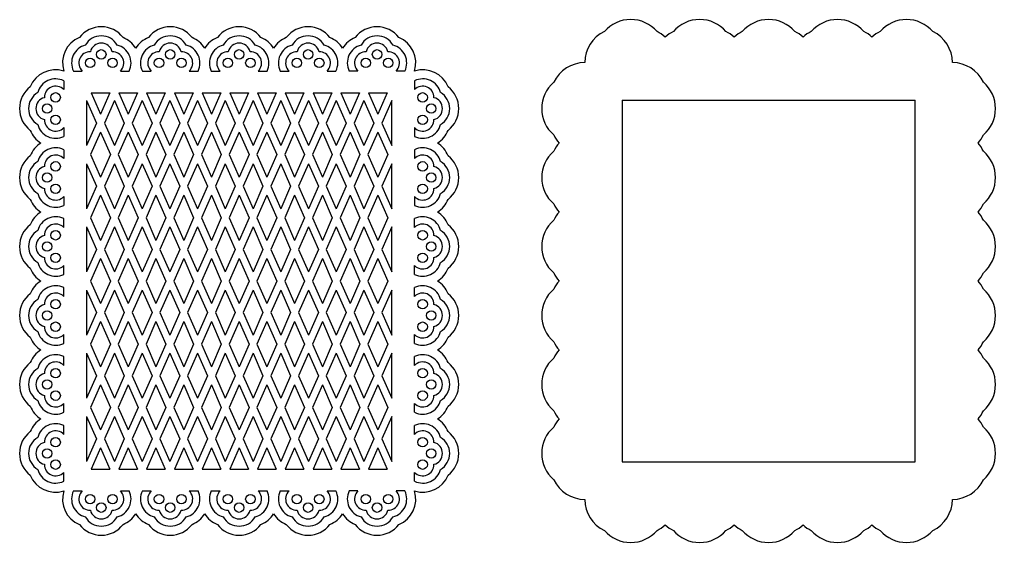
# Model space of a CAD drawing. Extents: x -1095 to -519, y -80 to 229.
# Drawn here: x -788.2 to -519.2, y 85.1 to 229.2 of the extents above; entities that cross this region are included whole.
import ezdxf

# ---------------------------------------------------------------- set-up
doc = ezdxf.new("R2010")
doc.units = 0
doc.layers.get('0').update_dxf_attribs({"linetype": 'CONTINUOUS'})

msp = doc.modelspace()

# ---------------------------------------------------------------- linework, layer by layer
for p, q in [((-773.365159, 215.026024), (-770.935493, 215.026024)), ((-760.431777, 215.026024), (-758.002111, 215.026024)), ((-754.360675, 215.026024), (-751.931009, 215.026024)), ((-741.427293, 215.026024), (-738.997627, 215.026024)), ((-735.356191, 215.026024), (-732.926525, 215.026024)), ((-722.422809, 215.026024), (-719.993143, 215.026024)), ((-716.351707, 215.026024), (-713.922041, 215.026024)), ((-703.418325, 215.026024), (-700.988659, 215.026024)), ((-694.917557, 215.026024), (-697.347223, 215.026024)), ((-681.984174, 215.026024), (-684.413841, 215.026024)), ((-776.042846, 212.348338), (-776.042846, 209.918671)), ((-679.306488, 212.348338), (-679.306488, 209.918671)), ((-768.475756, 209.026024), (-765.901198, 203.163719)), ((-768.475756, 209.026024), (-763.326641, 209.026024)), ((-763.326641, 209.026024), (-765.901198, 203.163719)), ((-760.830449, 209.026024), (-758.255892, 203.163719)), ((-760.830449, 209.026024), (-755.681335, 209.026024)), ((-755.681335, 209.026024), (-758.255892, 203.163719)), ((-753.185143, 209.026024), (-750.610586, 203.163719)), ((-753.185143, 209.026024), (-748.036028, 209.026024)), ((-748.036028, 209.026024), (-750.610586, 203.163719)), ((-745.539837, 209.026024), (-742.965279, 203.163719)), ((-745.539837, 209.026024), (-740.390722, 209.026024)), ((-740.390722, 209.026024), (-742.965279, 203.163719)), ((-737.894531, 209.026024), (-735.319973, 203.163719)), ((-737.894531, 209.026024), (-732.745416, 209.026024)), ((-732.745416, 209.026024), (-735.319973, 203.163719)), ((-730.249224, 209.026024), (-727.674667, 203.163719)), ((-730.249224, 209.026024), (-725.10011, 209.026024)), ((-725.10011, 209.026024), (-727.674667, 203.163719)), ((-722.603918, 209.026024), (-720.029361, 203.163719)), ((-722.603918, 209.026024), (-717.454803, 209.026024)), ((-717.454803, 209.026024), (-720.029361, 203.163719)), ((-714.958612, 209.026024), (-712.384054, 203.163719)), ((-714.958612, 209.026024), (-709.809497, 209.026024)), ((-709.809497, 209.026024), (-712.384054, 203.163719)), ((-707.313305, 209.026024), (-704.738748, 203.163719)), ((-707.313305, 209.026024), (-702.164191, 209.026024)), ((-702.164191, 209.026024), (-704.738748, 203.163719)), ((-699.667999, 209.026024), (-697.093442, 203.163719)), ((-699.667999, 209.026024), (-694.518884, 209.026024)), ((-694.518884, 209.026024), (-697.093442, 203.163719)), ((-692.022693, 209.026024), (-689.448136, 203.163719)), ((-692.022693, 209.026024), (-686.873578, 209.026024)), ((-686.873578, 209.026024), (-689.448136, 203.163719)), ((-769.723851, 206.894106), (-766.993385, 200.676793)), ((-769.723851, 206.894106), (-769.723851, 194.459481)), ((-762.078545, 206.894106), (-764.809012, 200.676793)), ((-762.078545, 206.894106), (-759.348079, 200.676793)), ((-754.433239, 206.894106), (-757.163705, 200.676793)), ((-754.433239, 206.894106), (-751.702772, 200.676793)), ((-746.787933, 206.894106), (-749.518399, 200.676793)), ((-746.787933, 206.894106), (-744.057466, 200.676793)), ((-739.142626, 206.894106), (-741.873093, 200.676793)), ((-739.142626, 206.894106), (-736.41216, 200.676793)), ((-731.49732, 206.894106), (-734.227787, 200.676793)), ((-731.49732, 206.894106), (-728.766853, 200.676793)), ((-723.852014, 206.894106), (-726.58248, 200.676793)), ((-723.852014, 206.894106), (-721.121547, 200.676793)), ((-716.206707, 206.894106), (-718.937174, 200.676793)), ((-716.206707, 206.894106), (-713.476241, 200.676793)), ((-708.561401, 206.894106), (-711.291868, 200.676793)), ((-708.561401, 206.894106), (-705.830935, 200.676793)), ((-700.916095, 206.894106), (-703.646561, 200.676793)), ((-700.916095, 206.894106), (-698.185628, 200.676793)), ((-693.270789, 206.894106), (-696.001255, 200.676793)), ((-693.270789, 206.894106), (-690.540322, 200.676793)), ((-685.625482, 206.894106), (-688.355949, 200.676793)), ((-685.625482, 194.459481), (-685.625482, 206.894106)), ((-622.077804, 207.026024), (-622.077804, 107.285182)), ((-622.077804, 207.026024), (-541.341447, 207.026024)), ((-541.341447, 107.285182), (-541.341447, 207.026024)), ((-776.042846, 199.414956), (-776.042846, 196.985289)), ((-766.993385, 200.676793), (-769.723851, 194.459481)), ((-764.809012, 200.676793), (-762.078545, 194.459481)), ((-759.348079, 200.676793), (-762.078545, 194.459481)), ((-757.163705, 200.676793), (-754.433239, 194.459481)), ((-751.702772, 200.676793), (-754.433239, 194.459481)), ((-749.518399, 200.676793), (-746.787933, 194.459481)), ((-744.057466, 200.676793), (-746.787933, 194.459481)), ((-741.873093, 200.676793), (-739.142626, 194.459481)), ((-736.41216, 200.676793), (-739.142626, 194.459481)), ((-734.227787, 200.676793), (-731.49732, 194.459481)), ((-728.766853, 200.676793), (-731.49732, 194.459481)), ((-726.58248, 200.676793), (-723.852014, 194.459481)), ((-721.121547, 200.676793), (-723.852014, 194.459481)), ((-718.937174, 200.676793), (-716.206707, 194.459481)), ((-713.476241, 200.676793), (-716.206707, 194.459481)), ((-711.291868, 200.676793), (-708.561401, 194.459481)), ((-705.830935, 200.676793), (-708.561401, 194.459481)), ((-703.646561, 200.676793), (-700.916095, 194.459481)), ((-698.185628, 200.676793), (-700.916095, 194.459481)), ((-696.001255, 200.676793), (-693.270789, 194.459481)), ((-690.540322, 200.676793), (-693.270789, 194.459481)), ((-688.355949, 200.676793), (-685.625482, 194.459481)), ((-679.306488, 199.414956), (-679.306488, 196.985289)), ((-765.901198, 198.189868), (-768.631665, 191.972555)), ((-765.901198, 198.189868), (-763.170732, 191.972555)), ((-758.255892, 198.189868), (-760.986358, 191.972555)), ((-758.255892, 198.189868), (-755.525425, 191.972555)), ((-750.610586, 198.189868), (-753.341052, 191.972555)), ((-750.610586, 198.189868), (-747.880119, 191.972555)), ((-742.965279, 198.189868), (-745.695746, 191.972555)), ((-742.965279, 198.189868), (-740.234813, 191.972555)), ((-735.319973, 198.189868), (-738.05044, 191.972555)), ((-735.319973, 198.189868), (-732.589507, 191.972555)), ((-727.674667, 198.189868), (-730.405133, 191.972555)), ((-727.674667, 198.189868), (-724.9442, 191.972555)), ((-720.029361, 198.189868), (-722.759827, 191.972555)), ((-720.029361, 198.189868), (-717.298894, 191.972555)), ((-712.384054, 198.189868), (-715.114521, 191.972555)), ((-712.384054, 198.189868), (-709.653588, 191.972555)), ((-704.738748, 198.189868), (-707.469215, 191.972555)), ((-704.738748, 198.189868), (-702.008282, 191.972555)), ((-697.093442, 198.189868), (-699.823908, 191.972555)), ((-697.093442, 198.189868), (-694.362975, 191.972555)), ((-689.448136, 198.189868), (-692.178602, 191.972555)), ((-689.448136, 198.189868), (-686.717669, 191.972555)), ((-776.042846, 193.343854), (-776.042846, 190.914187)), ((-768.631665, 191.972555), (-765.901198, 185.755243)), ((-763.170732, 191.972555), (-765.901198, 185.755243)), ((-760.986358, 191.972555), (-758.255892, 185.755243)), ((-755.525425, 191.972555), (-758.255892, 185.755243)), ((-753.341052, 191.972555), (-750.610586, 185.755243)), ((-747.880119, 191.972555), (-750.610586, 185.755243)), ((-745.695746, 191.972555), (-742.965279, 185.755243)), ((-740.234813, 191.972555), (-742.965279, 185.755243)), ((-738.05044, 191.972555), (-735.319973, 185.755243)), ((-732.589507, 191.972555), (-735.319973, 185.755243)), ((-730.405133, 191.972555), (-727.674667, 185.755243)), ((-724.9442, 191.972555), (-727.674667, 185.755243)), ((-722.759827, 191.972555), (-720.029361, 185.755243)), ((-717.298894, 191.972555), (-720.029361, 185.755243)), ((-715.114521, 191.972555), (-712.384054, 185.755243)), ((-709.653588, 191.972555), (-712.384054, 185.755243)), ((-707.469215, 191.972555), (-704.738748, 185.755243)), ((-702.008282, 191.972555), (-704.738748, 185.755243)), ((-699.823908, 191.972555), (-697.093442, 185.755243)), ((-694.362975, 191.972555), (-697.093442, 185.755243)), ((-692.178602, 191.972555), (-689.448136, 185.755243)), ((-686.717669, 191.972555), (-689.448136, 185.755243)), ((-679.306488, 193.343854), (-679.306488, 190.914187)), ((-769.723851, 189.48563), (-766.993385, 183.268317)), ((-769.723851, 189.48563), (-769.723851, 177.051004)), ((-762.078545, 189.48563), (-764.809012, 183.268317)), ((-762.078545, 189.48563), (-759.348079, 183.268317)), ((-754.433239, 189.48563), (-757.163705, 183.268317)), ((-754.433239, 189.48563), (-751.702772, 183.268317)), ((-746.787933, 189.48563), (-749.518399, 183.268317)), ((-746.787933, 189.48563), (-744.057466, 183.268317)), ((-739.142626, 189.48563), (-741.873093, 183.268317)), ((-739.142626, 189.48563), (-736.41216, 183.268317)), ((-731.49732, 189.48563), (-734.227787, 183.268317)), ((-731.49732, 189.48563), (-728.766853, 183.268317)), ((-723.852014, 189.48563), (-726.58248, 183.268317)), ((-723.852014, 189.48563), (-721.121547, 183.268317)), ((-716.206707, 189.48563), (-718.937174, 183.268317)), ((-716.206707, 189.48563), (-713.476241, 183.268317)), ((-708.561401, 189.48563), (-711.291868, 183.268317)), ((-708.561401, 189.48563), (-705.830935, 183.268317)), ((-700.916095, 189.48563), (-703.646561, 183.268317)), ((-700.916095, 189.48563), (-698.185628, 183.268317)), ((-693.270789, 189.48563), (-696.001255, 183.268317)), ((-693.270789, 189.48563), (-690.540322, 183.268317)), ((-685.625482, 189.48563), (-688.355949, 183.268317)), ((-685.625482, 177.051004), (-685.625482, 189.48563)), ((-766.993385, 183.268317), (-769.723851, 177.051004)), ((-764.809012, 183.268317), (-762.078545, 177.051004)), ((-759.348079, 183.268317), (-762.078545, 177.051004)), ((-757.163705, 183.268317), (-754.433239, 177.051004)), ((-751.702772, 183.268317), (-754.433239, 177.051004)), ((-749.518399, 183.268317), (-746.787933, 177.051004)), ((-744.057466, 183.268317), (-746.787933, 177.051004)), ((-741.873093, 183.268317), (-739.142626, 177.051004)), ((-736.41216, 183.268317), (-739.142626, 177.051004)), ((-734.227787, 183.268317), (-731.49732, 177.051004)), ((-728.766853, 183.268317), (-731.49732, 177.051004)), ((-726.58248, 183.268317), (-723.852014, 177.051004)), ((-721.121547, 183.268317), (-723.852014, 177.051004)), ((-718.937174, 183.268317), (-716.206707, 177.051004)), ((-713.476241, 183.268317), (-716.206707, 177.051004)), ((-711.291868, 183.268317), (-708.561401, 177.051004)), ((-705.830935, 183.268317), (-708.561401, 177.051004)), ((-703.646561, 183.268317), (-700.916095, 177.051004)), ((-698.185628, 183.268317), (-700.916095, 177.051004)), ((-696.001255, 183.268317), (-693.270789, 177.051004)), ((-690.540322, 183.268317), (-693.270789, 177.051004)), ((-688.355949, 183.268317), (-685.625482, 177.051004)), ((-776.042846, 180.410471), (-776.042846, 177.980805)), ((-765.901198, 180.781392), (-768.631665, 174.564079)), ((-765.901198, 180.781392), (-763.170732, 174.564079)), ((-758.255892, 180.781392), (-760.986358, 174.564079)), ((-758.255892, 180.781392), (-755.525425, 174.564079)), ((-750.610586, 180.781392), (-753.341052, 174.564079)), ((-750.610586, 180.781392), (-747.880119, 174.564079)), ((-742.965279, 180.781392), (-745.695746, 174.564079)), ((-742.965279, 180.781392), (-740.234813, 174.564079)), ((-735.319973, 180.781392), (-738.05044, 174.564079)), ((-735.319973, 180.781392), (-732.589507, 174.564079)), ((-727.674667, 180.781392), (-730.405133, 174.564079)), ((-727.674667, 180.781392), (-724.9442, 174.564079)), ((-720.029361, 180.781392), (-722.759827, 174.564079)), ((-720.029361, 180.781392), (-717.298894, 174.564079)), ((-712.384054, 180.781392), (-715.114521, 174.564079)), ((-712.384054, 180.781392), (-709.653588, 174.564079)), ((-704.738748, 180.781392), (-707.469215, 174.564079)), ((-704.738748, 180.781392), (-702.008282, 174.564079)), ((-697.093442, 180.781392), (-699.823908, 174.564079)), ((-697.093442, 180.781392), (-694.362975, 174.564079)), ((-689.448136, 180.781392), (-692.178602, 174.564079)), ((-689.448136, 180.781392), (-686.717669, 174.564079)), ((-679.306488, 180.410471), (-679.306488, 177.980805)), ((-776.042846, 171.909703), (-776.042846, 174.339369)), ((-768.631665, 174.564079), (-765.901198, 168.346766)), ((-763.170732, 174.564079), (-765.901198, 168.346766)), ((-760.986358, 174.564079), (-758.255892, 168.346766)), ((-755.525425, 174.564079), (-758.255892, 168.346766)), ((-753.341052, 174.564079), (-750.610586, 168.346766)), ((-747.880119, 174.564079), (-750.610586, 168.346766)), ((-745.695746, 174.564079), (-742.965279, 168.346766)), ((-740.234813, 174.564079), (-742.965279, 168.346766)), ((-738.05044, 174.564079), (-735.319973, 168.346766)), ((-732.589507, 174.564079), (-735.319973, 168.346766)), ((-730.405133, 174.564079), (-727.674667, 168.346766)), ((-724.9442, 174.564079), (-727.674667, 168.346766)), ((-722.759827, 174.564079), (-720.029361, 168.346766)), ((-717.298894, 174.564079), (-720.029361, 168.346766)), ((-715.114521, 174.564079), (-712.384054, 168.346766)), ((-709.653588, 174.564079), (-712.384054, 168.346766)), ((-707.469215, 174.564079), (-704.738748, 168.346766)), ((-702.008282, 174.564079), (-704.738748, 168.346766)), ((-699.823908, 174.564079), (-697.093442, 168.346766)), ((-694.362975, 174.564079), (-697.093442, 168.346766)), ((-692.178602, 174.564079), (-689.448136, 168.346766)), ((-686.717669, 174.564079), (-689.448136, 168.346766)), ((-679.306488, 171.909703), (-679.306488, 174.339369)), ((-769.723851, 172.077154), (-766.993385, 165.859841)), ((-769.723851, 172.077154), (-769.723851, 159.642528)), ((-762.078545, 172.077154), (-764.809012, 165.859841)), ((-762.078545, 172.077154), (-759.348079, 165.859841)), ((-754.433239, 172.077154), (-757.163705, 165.859841)), ((-754.433239, 172.077154), (-751.702772, 165.859841)), ((-746.787933, 172.077154), (-749.518399, 165.859841)), ((-746.787933, 172.077154), (-744.057466, 165.859841)), ((-739.142626, 172.077154), (-741.873093, 165.859841)), ((-739.142626, 172.077154), (-736.41216, 165.859841)), ((-731.49732, 172.077154), (-734.227787, 165.859841)), ((-731.49732, 172.077154), (-728.766853, 165.859841)), ((-723.852014, 172.077154), (-726.58248, 165.859841)), ((-723.852014, 172.077154), (-721.121547, 165.859841)), ((-716.206707, 172.077154), (-718.937174, 165.859841)), ((-716.206707, 172.077154), (-713.476241, 165.859841)), ((-708.561401, 172.077154), (-711.291868, 165.859841)), ((-708.561401, 172.077154), (-705.830935, 165.859841)), ((-700.916095, 172.077154), (-703.646561, 165.859841)), ((-700.916095, 172.077154), (-698.185628, 165.859841)), ((-693.270789, 172.077154), (-696.001255, 165.859841)), ((-693.270789, 172.077154), (-690.540322, 165.859841)), ((-685.625482, 172.077154), (-688.355949, 165.859841)), ((-685.625482, 159.642528), (-685.625482, 172.077154)), ((-766.993385, 165.859841), (-769.723851, 159.642528)), ((-764.809012, 165.859841), (-762.078545, 159.642528)), ((-759.348079, 165.859841), (-762.078545, 159.642528)), ((-757.163705, 165.859841), (-754.433239, 159.642528)), ((-751.702772, 165.859841), (-754.433239, 159.642528)), ((-749.518399, 165.859841), (-746.787933, 159.642528)), ((-744.057466, 165.859841), (-746.787933, 159.642528)), ((-741.873093, 165.859841), (-739.142626, 159.642528)), ((-736.41216, 165.859841), (-739.142626, 159.642528)), ((-734.227787, 165.859841), (-731.49732, 159.642528)), ((-728.766853, 165.859841), (-731.49732, 159.642528)), ((-726.58248, 165.859841), (-723.852014, 159.642528)), ((-721.121547, 165.859841), (-723.852014, 159.642528)), ((-718.937174, 165.859841), (-716.206707, 159.642528)), ((-713.476241, 165.859841), (-716.206707, 159.642528)), ((-711.291868, 165.859841), (-708.561401, 159.642528)), ((-705.830935, 165.859841), (-708.561401, 159.642528)), ((-703.646561, 165.859841), (-700.916095, 159.642528)), ((-698.185628, 165.859841), (-700.916095, 159.642528)), ((-696.001255, 165.859841), (-693.270789, 159.642528)), ((-690.540322, 165.859841), (-693.270789, 159.642528)), ((-688.355949, 165.859841), (-685.625482, 159.642528)), ((-765.901198, 163.372916), (-768.631665, 157.155603)), ((-765.901198, 163.372916), (-763.170732, 157.155603)), ((-758.255892, 163.372916), (-760.986358, 157.155603)), ((-758.255892, 163.372916), (-755.525425, 157.155603)), ((-750.610586, 163.372916), (-753.341052, 157.155603)), ((-750.610586, 163.372916), (-747.880119, 157.155603)), ((-742.965279, 163.372916), (-745.695746, 157.155603)), ((-742.965279, 163.372916), (-740.234813, 157.155603)), ((-735.319973, 163.372916), (-738.05044, 157.155603)), ((-735.319973, 163.372916), (-732.589507, 157.155603)), ((-727.674667, 163.372916), (-730.405133, 157.155603)), ((-727.674667, 163.372916), (-724.9442, 157.155603)), ((-720.029361, 163.372916), (-722.759827, 157.155603)), ((-720.029361, 163.372916), (-717.298894, 157.155603)), ((-712.384054, 163.372916), (-715.114521, 157.155603)), ((-712.384054, 163.372916), (-709.653588, 157.155603)), ((-704.738748, 163.372916), (-707.469215, 157.155603)), ((-704.738748, 163.372916), (-702.008282, 157.155603)), ((-697.093442, 163.372916), (-699.823908, 157.155603)), ((-697.093442, 163.372916), (-694.362975, 157.155603)), ((-689.448136, 163.372916), (-692.178602, 157.155603)), ((-689.448136, 163.372916), (-686.717669, 157.155603)), ((-776.042846, 158.976321), (-776.042846, 161.405987)), ((-679.306488, 158.976321), (-679.306488, 161.405987)), ((-768.631665, 157.155603), (-765.901198, 150.93829)), ((-763.170732, 157.155603), (-765.901198, 150.93829)), ((-760.986358, 157.155603), (-758.255892, 150.93829)), ((-755.525425, 157.155603), (-758.255892, 150.93829)), ((-753.341052, 157.155603), (-750.610586, 150.93829)), ((-747.880119, 157.155603), (-750.610586, 150.93829)), ((-745.695746, 157.155603), (-742.965279, 150.93829)), ((-740.234813, 157.155603), (-742.965279, 150.93829)), ((-738.05044, 157.155603), (-735.319973, 150.93829)), ((-732.589507, 157.155603), (-735.319973, 150.93829)), ((-730.405133, 157.155603), (-727.674667, 150.93829)), ((-724.9442, 157.155603), (-727.674667, 150.93829)), ((-722.759827, 157.155603), (-720.029361, 150.93829)), ((-717.298894, 157.155603), (-720.029361, 150.93829)), ((-715.114521, 157.155603), (-712.384054, 150.93829)), ((-709.653588, 157.155603), (-712.384054, 150.93829)), ((-707.469215, 157.155603), (-704.738748, 150.93829)), ((-702.008282, 157.155603), (-704.738748, 150.93829)), ((-699.823908, 157.155603), (-697.093442, 150.93829)), ((-694.362975, 157.155603), (-697.093442, 150.93829)), ((-692.178602, 157.155603), (-689.448136, 150.93829)), ((-686.717669, 157.155603), (-689.448136, 150.93829)), ((-776.042846, 152.905219), (-776.042846, 155.334885)), ((-769.723851, 154.668678), (-766.993385, 148.451365)), ((-769.723851, 154.668678), (-769.723851, 142.234052)), ((-762.078545, 154.668678), (-764.809012, 148.451365)), ((-762.078545, 154.668678), (-759.348079, 148.451365)), ((-754.433239, 154.668678), (-757.163705, 148.451365)), ((-754.433239, 154.668678), (-751.702772, 148.451365)), ((-746.787933, 154.668678), (-749.518399, 148.451365)), ((-746.787933, 154.668678), (-744.057466, 148.451365)), ((-739.142626, 154.668678), (-741.873093, 148.451365)), ((-739.142626, 154.668678), (-736.41216, 148.451365)), ((-731.49732, 154.668678), (-734.227787, 148.451365)), ((-731.49732, 154.668678), (-728.766853, 148.451365)), ((-723.852014, 154.668678), (-726.58248, 148.451365)), ((-723.852014, 154.668678), (-721.121547, 148.451365)), ((-716.206707, 154.668678), (-718.937174, 148.451365)), ((-716.206707, 154.668678), (-713.476241, 148.451365)), ((-708.561401, 154.668678), (-711.291868, 148.451365)), ((-708.561401, 154.668678), (-705.830935, 148.451365)), ((-700.916095, 154.668678), (-703.646561, 148.451365)), ((-700.916095, 154.668678), (-698.185628, 148.451365)), ((-693.270789, 154.668678), (-696.001255, 148.451365)), ((-693.270789, 154.668678), (-690.540322, 148.451365)), ((-685.625482, 154.668678), (-688.355949, 148.451365)), ((-685.625482, 142.234052), (-685.625482, 154.668678)), ((-679.306488, 152.905219), (-679.306488, 155.334885)), ((-766.993385, 148.451365), (-769.723851, 142.234052)), ((-764.809012, 148.451365), (-762.078545, 142.234052)), ((-759.348079, 148.451365), (-762.078545, 142.234052)), ((-757.163705, 148.451365), (-754.433239, 142.234052)), ((-751.702772, 148.451365), (-754.433239, 142.234052)), ((-749.518399, 148.451365), (-746.787933, 142.234052)), ((-744.057466, 148.451365), (-746.787933, 142.234052)), ((-741.873093, 148.451365), (-739.142626, 142.234052)), ((-736.41216, 148.451365), (-739.142626, 142.234052)), ((-734.227787, 148.451365), (-731.49732, 142.234052)), ((-728.766853, 148.451365), (-731.49732, 142.234052)), ((-726.58248, 148.451365), (-723.852014, 142.234052)), ((-721.121547, 148.451365), (-723.852014, 142.234052)), ((-718.937174, 148.451365), (-716.206707, 142.234052)), ((-713.476241, 148.451365), (-716.206707, 142.234052)), ((-711.291868, 148.451365), (-708.561401, 142.234052)), ((-705.830935, 148.451365), (-708.561401, 142.234052)), ((-703.646561, 148.451365), (-700.916095, 142.234052)), ((-698.185628, 148.451365), (-700.916095, 142.234052)), ((-696.001255, 148.451365), (-693.270789, 142.234052)), ((-690.540322, 148.451365), (-693.270789, 142.234052)), ((-688.355949, 148.451365), (-685.625482, 142.234052)), ((-765.901198, 145.96444), (-768.631665, 139.747127)), ((-765.901198, 145.96444), (-763.170732, 139.747127)), ((-758.255892, 145.96444), (-760.986358, 139.747127)), ((-758.255892, 145.96444), (-755.525425, 139.747127)), ((-750.610586, 145.96444), (-753.341052, 139.747127)), ((-750.610586, 145.96444), (-747.880119, 139.747127)), ((-742.965279, 145.96444), (-745.695746, 139.747127)), ((-742.965279, 145.96444), (-740.234813, 139.747127)), ((-735.319973, 145.96444), (-738.05044, 139.747127)), ((-735.319973, 145.96444), (-732.589507, 139.747127)), ((-727.674667, 145.96444), (-730.405133, 139.747127)), ((-727.674667, 145.96444), (-724.9442, 139.747127)), ((-720.029361, 145.96444), (-722.759827, 139.747127)), ((-720.029361, 145.96444), (-717.298894, 139.747127)), ((-712.384054, 145.96444), (-715.114521, 139.747127)), ((-712.384054, 145.96444), (-709.653588, 139.747127)), ((-704.738748, 145.96444), (-707.469215, 139.747127)), ((-704.738748, 145.96444), (-702.008282, 139.747127)), ((-697.093442, 145.96444), (-699.823908, 139.747127)), ((-697.093442, 145.96444), (-694.362975, 139.747127)), ((-689.448136, 145.96444), (-692.178602, 139.747127)), ((-689.448136, 145.96444), (-686.717669, 139.747127)), ((-776.042846, 139.971837), (-776.042846, 142.401503)), ((-679.306488, 139.971837), (-679.306488, 142.401503)), ((-769.723851, 137.260202), (-766.993385, 131.042889)), ((-769.723851, 137.260202), (-769.723851, 124.825576)), ((-768.631665, 139.747127), (-765.901198, 133.529814)), ((-763.170732, 139.747127), (-765.901198, 133.529814)), ((-762.078545, 137.260202), (-764.809012, 131.042889)), ((-762.078545, 137.260202), (-759.348079, 131.042889)), ((-760.986358, 139.747127), (-758.255892, 133.529814)), ((-755.525425, 139.747127), (-758.255892, 133.529814)), ((-754.433239, 137.260202), (-757.163705, 131.042889)), ((-754.433239, 137.260202), (-751.702772, 131.042889)), ((-753.341052, 139.747127), (-750.610586, 133.529814)), ((-747.880119, 139.747127), (-750.610586, 133.529814)), ((-746.787933, 137.260202), (-749.518399, 131.042889)), ((-746.787933, 137.260202), (-744.057466, 131.042889)), ((-745.695746, 139.747127), (-742.965279, 133.529814)), ((-740.234813, 139.747127), (-742.965279, 133.529814)), ((-739.142626, 137.260202), (-741.873093, 131.042889)), ((-739.142626, 137.260202), (-736.41216, 131.042889)), ((-738.05044, 139.747127), (-735.319973, 133.529814)), ((-732.589507, 139.747127), (-735.319973, 133.529814)), ((-731.49732, 137.260202), (-734.227787, 131.042889)), ((-731.49732, 137.260202), (-728.766853, 131.042889)), ((-730.405133, 139.747127), (-727.674667, 133.529814)), ((-724.9442, 139.747127), (-727.674667, 133.529814)), ((-723.852014, 137.260202), (-726.58248, 131.042889)), ((-723.852014, 137.260202), (-721.121547, 131.042889)), ((-722.759827, 139.747127), (-720.029361, 133.529814)), ((-717.298894, 139.747127), (-720.029361, 133.529814)), ((-716.206707, 137.260202), (-718.937174, 131.042889)), ((-716.206707, 137.260202), (-713.476241, 131.042889)), ((-715.114521, 139.747127), (-712.384054, 133.529814)), ((-709.653588, 139.747127), (-712.384054, 133.529814)), ((-708.561401, 137.260202), (-711.291868, 131.042889)), ((-708.561401, 137.260202), (-705.830935, 131.042889)), ((-707.469215, 139.747127), (-704.738748, 133.529814)), ((-702.008282, 139.747127), (-704.738748, 133.529814)), ((-700.916095, 137.260202), (-703.646561, 131.042889)), ((-700.916095, 137.260202), (-698.185628, 131.042889)), ((-699.823908, 139.747127), (-697.093442, 133.529814)), ((-694.362975, 139.747127), (-697.093442, 133.529814)), ((-693.270789, 137.260202), (-696.001255, 131.042889)), ((-693.270789, 137.260202), (-690.540322, 131.042889)), ((-692.178602, 139.747127), (-689.448136, 133.529814)), ((-686.717669, 139.747127), (-689.448136, 133.529814)), ((-685.625482, 137.260202), (-688.355949, 131.042889)), ((-685.625482, 124.825576), (-685.625482, 137.260202)), ((-776.042846, 133.900735), (-776.042846, 136.330401)), ((-679.306488, 133.900735), (-679.306488, 136.330401)), ((-766.993385, 131.042889), (-769.723851, 124.825576)), ((-764.809012, 131.042889), (-762.078545, 124.825576)), ((-759.348079, 131.042889), (-762.078545, 124.825576)), ((-757.163705, 131.042889), (-754.433239, 124.825576)), ((-751.702772, 131.042889), (-754.433239, 124.825576)), ((-749.518399, 131.042889), (-746.787933, 124.825576)), ((-744.057466, 131.042889), (-746.787933, 124.825576)), ((-741.873093, 131.042889), (-739.142626, 124.825576)), ((-736.41216, 131.042889), (-739.142626, 124.825576)), ((-734.227787, 131.042889), (-731.49732, 124.825576)), ((-728.766853, 131.042889), (-731.49732, 124.825576)), ((-726.58248, 131.042889), (-723.852014, 124.825576)), ((-721.121547, 131.042889), (-723.852014, 124.825576)), ((-718.937174, 131.042889), (-716.206707, 124.825576)), ((-713.476241, 131.042889), (-716.206707, 124.825576)), ((-711.291868, 131.042889), (-708.561401, 124.825576)), ((-705.830935, 131.042889), (-708.561401, 124.825576)), ((-703.646561, 131.042889), (-700.916095, 124.825576)), ((-698.185628, 131.042889), (-700.916095, 124.825576)), ((-696.001255, 131.042889), (-693.270789, 124.825576)), ((-690.540322, 131.042889), (-693.270789, 124.825576)), ((-688.355949, 131.042889), (-685.625482, 124.825576)), ((-765.901198, 128.555964), (-768.631665, 122.338651)), ((-765.901198, 128.555964), (-763.170732, 122.338651)), ((-758.255892, 128.555964), (-760.986358, 122.338651)), ((-758.255892, 128.555964), (-755.525425, 122.338651)), ((-750.610586, 128.555964), (-753.341052, 122.338651)), ((-750.610586, 128.555964), (-747.880119, 122.338651)), ((-742.965279, 128.555964), (-745.695746, 122.338651)), ((-742.965279, 128.555964), (-740.234813, 122.338651)), ((-735.319973, 128.555964), (-738.05044, 122.338651)), ((-735.319973, 128.555964), (-732.589507, 122.338651)), ((-727.674667, 128.555964), (-730.405133, 122.338651)), ((-727.674667, 128.555964), (-724.9442, 122.338651)), ((-720.029361, 128.555964), (-722.759827, 122.338651)), ((-720.029361, 128.555964), (-717.298894, 122.338651)), ((-712.384054, 128.555964), (-715.114521, 122.338651)), ((-712.384054, 128.555964), (-709.653588, 122.338651)), ((-704.738748, 128.555964), (-707.469215, 122.338651)), ((-704.738748, 128.555964), (-702.008282, 122.338651)), ((-697.093442, 128.555964), (-699.823908, 122.338651)), ((-697.093442, 128.555964), (-694.362975, 122.338651)), ((-689.448136, 128.555964), (-692.178602, 122.338651)), ((-689.448136, 128.555964), (-686.717669, 122.338651)), ((-776.042846, 120.967353), (-776.042846, 123.397019)), ((-768.631665, 122.338651), (-765.901198, 116.121338)), ((-763.170732, 122.338651), (-765.901198, 116.121338)), ((-760.986358, 122.338651), (-758.255892, 116.121338)), ((-755.525425, 122.338651), (-758.255892, 116.121338)), ((-753.341052, 122.338651), (-750.610586, 116.121338)), ((-747.880119, 122.338651), (-750.610586, 116.121338)), ((-745.695746, 122.338651), (-742.965279, 116.121338)), ((-740.234813, 122.338651), (-742.965279, 116.121338)), ((-738.05044, 122.338651), (-735.319973, 116.121338)), ((-732.589507, 122.338651), (-735.319973, 116.121338)), ((-730.405133, 122.338651), (-727.674667, 116.121338)), ((-724.9442, 122.338651), (-727.674667, 116.121338)), ((-722.759827, 122.338651), (-720.029361, 116.121338)), ((-717.298894, 122.338651), (-720.029361, 116.121338)), ((-715.114521, 122.338651), (-712.384054, 116.121338)), ((-709.653588, 122.338651), (-712.384054, 116.121338)), ((-707.469215, 122.338651), (-704.738748, 116.121338)), ((-702.008282, 122.338651), (-704.738748, 116.121338)), ((-699.823908, 122.338651), (-697.093442, 116.121338)), ((-694.362975, 122.338651), (-697.093442, 116.121338)), ((-692.178602, 122.338651), (-689.448136, 116.121338)), ((-686.717669, 122.338651), (-689.448136, 116.121338)), ((-679.306488, 120.967353), (-679.306488, 123.397019)), ((-769.723851, 119.851726), (-766.993385, 113.634413)), ((-769.723851, 119.851726), (-769.723851, 107.4171)), ((-762.078545, 119.851726), (-764.809012, 113.634413)), ((-762.078545, 119.851726), (-759.348079, 113.634413)), ((-754.433239, 119.851726), (-757.163705, 113.634413)), ((-754.433239, 119.851726), (-751.702772, 113.634413)), ((-746.787933, 119.851726), (-749.518399, 113.634413)), ((-746.787933, 119.851726), (-744.057466, 113.634413)), ((-739.142626, 119.851726), (-741.873093, 113.634413)), ((-739.142626, 119.851726), (-736.41216, 113.634413)), ((-731.49732, 119.851726), (-734.227787, 113.634413)), ((-731.49732, 119.851726), (-728.766853, 113.634413)), ((-723.852014, 119.851726), (-726.58248, 113.634413)), ((-723.852014, 119.851726), (-721.121547, 113.634413)), ((-716.206707, 119.851726), (-718.937174, 113.634413)), ((-716.206707, 119.851726), (-713.476241, 113.634413)), ((-708.561401, 119.851726), (-711.291868, 113.634413)), ((-708.561401, 119.851726), (-705.830935, 113.634413)), ((-700.916095, 119.851726), (-703.646561, 113.634413)), ((-700.916095, 119.851726), (-698.185628, 113.634413)), ((-693.270789, 119.851726), (-696.001255, 113.634413)), ((-693.270789, 119.851726), (-690.540322, 113.634413)), ((-685.625482, 119.851726), (-688.355949, 113.634413)), ((-685.625482, 107.4171), (-685.625482, 119.851726)), ((-776.042846, 114.896251), (-776.042846, 117.325917)), ((-679.306488, 114.896251), (-679.306488, 117.325917)), ((-766.993385, 113.634413), (-769.723851, 107.4171)), ((-764.809012, 113.634413), (-762.078545, 107.4171)), ((-759.348079, 113.634413), (-762.078545, 107.4171)), ((-757.163705, 113.634413), (-754.433239, 107.4171)), ((-751.702772, 113.634413), (-754.433239, 107.4171)), ((-749.518399, 113.634413), (-746.787933, 107.4171)), ((-744.057466, 113.634413), (-746.787933, 107.4171)), ((-741.873093, 113.634413), (-739.142626, 107.4171)), ((-736.41216, 113.634413), (-739.142626, 107.4171)), ((-734.227787, 113.634413), (-731.49732, 107.4171)), ((-728.766853, 113.634413), (-731.49732, 107.4171)), ((-726.58248, 113.634413), (-723.852014, 107.4171)), ((-721.121547, 113.634413), (-723.852014, 107.4171)), ((-718.937174, 113.634413), (-716.206707, 107.4171)), ((-713.476241, 113.634413), (-716.206707, 107.4171)), ((-711.291868, 113.634413), (-708.561401, 107.4171)), ((-705.830935, 113.634413), (-708.561401, 107.4171)), ((-703.646561, 113.634413), (-700.916095, 107.4171)), ((-698.185628, 113.634413), (-700.916095, 107.4171)), ((-696.001255, 113.634413), (-693.270789, 107.4171)), ((-690.540322, 113.634413), (-693.270789, 107.4171)), ((-688.355949, 113.634413), (-685.625482, 107.4171)), ((-765.901198, 111.147488), (-768.475756, 105.285182)), ((-765.901198, 111.147488), (-763.326641, 105.285182)), ((-758.255892, 111.147488), (-760.830449, 105.285182)), ((-758.255892, 111.147488), (-755.681335, 105.285182)), ((-750.610586, 111.147488), (-753.185143, 105.285182)), ((-750.610586, 111.147488), (-748.036028, 105.285182)), ((-742.965279, 111.147488), (-745.539837, 105.285182)), ((-742.965279, 111.147488), (-740.390722, 105.285182)), ((-735.319973, 111.147488), (-737.894531, 105.285182)), ((-735.319973, 111.147488), (-732.745416, 105.285182)), ((-727.674667, 111.147488), (-730.249224, 105.285182)), ((-727.674667, 111.147488), (-725.10011, 105.285182)), ((-720.029361, 111.147488), (-722.603918, 105.285182)), ((-720.029361, 111.147488), (-717.454803, 105.285182)), ((-712.384054, 111.147488), (-714.958612, 105.285182)), ((-712.384054, 111.147488), (-709.809497, 105.285182)), ((-704.738748, 111.147488), (-707.313305, 105.285182)), ((-704.738748, 111.147488), (-702.164191, 105.285182)), ((-697.093442, 111.147488), (-699.667999, 105.285182)), ((-697.093442, 111.147488), (-694.518884, 105.285182)), ((-689.448136, 111.147488), (-692.022693, 105.285182)), ((-689.448136, 111.147488), (-686.873578, 105.285182)), ((-768.475756, 105.285182), (-763.326641, 105.285182)), ((-760.830449, 105.285182), (-755.681335, 105.285182)), ((-753.185143, 105.285182), (-748.036028, 105.285182)), ((-745.539837, 105.285182), (-740.390722, 105.285182)), ((-737.894531, 105.285182), (-732.745416, 105.285182)), ((-730.249224, 105.285182), (-725.10011, 105.285182)), ((-722.603918, 105.285182), (-717.454803, 105.285182)), ((-714.958612, 105.285182), (-709.809497, 105.285182)), ((-707.313305, 105.285182), (-702.164191, 105.285182)), ((-699.667999, 105.285182), (-694.518884, 105.285182)), ((-692.022693, 105.285182), (-686.873578, 105.285182)), ((-622.077804, 107.285182), (-541.341447, 107.285182)), ((-776.042846, 101.962869), (-776.042846, 104.392535)), ((-679.306488, 101.962869), (-679.306488, 104.392535)), ((-773.365159, 99.285182), (-770.935493, 99.285182)), ((-760.431777, 99.285182), (-758.002111, 99.285182)), ((-754.360675, 99.285182), (-751.931009, 99.285182)), ((-741.427293, 99.285182), (-738.997627, 99.285182)), ((-735.356191, 99.285182), (-732.926525, 99.285182)), ((-722.422809, 99.285182), (-719.993143, 99.285182)), ((-716.351707, 99.285182), (-713.922041, 99.285182)), ((-703.418325, 99.285182), (-700.988659, 99.285182)), ((-694.917557, 99.285182), (-697.347223, 99.285182)), ((-681.984174, 99.285182), (-684.413841, 99.285182))]:
    msp.add_line(p, q)
for centre in [(-765.683635, 219.612142), (-746.679151, 219.612142), (-727.674667, 219.612142), (-708.670183, 219.612142), (-689.665699, 219.612142), (-768.775377, 217.249512), (-762.591893, 217.249512), (-749.770893, 217.249512), (-743.587409, 217.249512), (-730.766409, 217.249512), (-724.582925, 217.249512), (-711.761925, 217.249512), (-705.578441, 217.249512), (-692.75744, 217.249512), (-686.573957, 217.249512), (-778.266334, 207.758555), (-677.083, 207.758555), (-780.628964, 204.666814), (-674.72037, 204.666814), (-778.266334, 201.575072), (-677.083, 201.575072), (-778.266334, 188.754071), (-677.083, 188.754071), (-780.628964, 185.662329), (-674.72037, 185.662329), (-778.266334, 182.570588), (-677.083, 182.570588), (-778.266334, 169.749587), (-677.083, 169.749587), (-780.628964, 166.657845), (-674.72037, 166.657845), (-778.266334, 163.566103), (-677.083, 163.566103), (-778.266334, 150.745103), (-677.083, 150.745103), (-780.628964, 147.653361), (-674.72037, 147.653361), (-778.266334, 144.561619), (-677.083, 144.561619), (-778.266334, 131.740619), (-677.083, 131.740619), (-780.628964, 128.648877), (-674.72037, 128.648877), (-778.266334, 125.557135), (-677.083, 125.557135), (-778.266334, 112.736135), (-677.083, 112.736135), (-780.628964, 109.644393), (-674.72037, 109.644393), (-778.266334, 106.552651), (-677.083, 106.552651), (-768.775377, 97.061695), (-762.591893, 97.061695), (-749.770893, 97.061695), (-743.587409, 97.061695), (-730.766409, 97.061695), (-724.582925, 97.061695), (-711.761925, 97.061695), (-705.578441, 97.061695), (-692.75744, 97.061695), (-686.573957, 97.061695), (-765.683635, 94.699065), (-746.679151, 94.699065), (-727.674667, 94.699065), (-708.670183, 94.699065), (-689.665699, 94.699065)]:
    msp.add_circle(centre, 1.3)
for centre, radius, start, end in [((-619.718594, 219.612142), 9.6, 40.921136, 139.078864), ((-600.71411, 219.612142), 9.6, 40.921136, 139.078864), ((-581.709626, 219.612142), 9.6, 40.921136, 139.078864), ((-562.705141, 219.612142), 9.6, 40.921136, 139.078864), ((-543.700657, 219.612142), 9.6, 40.921136, 139.078864), ((-765.683635, 219.612142), 7.6, 37.78129, 142.21871), ((-746.679151, 219.612142), 7.6, 37.78129, 142.21871), ((-727.674667, 219.612142), 7.6, 37.78129, 142.21871), ((-708.670183, 219.612142), 7.6, 37.78129, 142.21871), ((-689.665699, 219.612142), 7.6, 37.78129, 142.21871), ((-768.775377, 217.249512), 7.6, 112.553565, 197.011533), ((-765.683635, 219.612142), 5.1, 30.188272, 149.811728), ((-762.591893, 217.249512), 7.6, 32.489822, 67.446435), ((-749.770893, 217.249512), 7.6, 112.553565, 147.510178), ((-746.679151, 219.612142), 5.1, 30.188272, 149.811728), ((-743.587409, 217.249512), 7.6, 32.489822, 67.446435), ((-730.766409, 217.249512), 7.6, 112.553565, 147.510178), ((-727.674667, 219.612142), 5.1, 30.188272, 149.811728), ((-724.582925, 217.249512), 7.6, 32.489822, 67.446435), ((-711.761925, 217.249512), 7.6, 112.553565, 147.510178), ((-708.670183, 219.612142), 5.1, 30.188272, 149.811728), ((-705.578441, 217.249512), 7.6, 32.489822, 67.446435), ((-692.75744, 217.249512), 7.6, 112.553565, 147.510178), ((-689.665699, 219.612142), 5.1, 30.188272, 149.811728), ((-686.573957, 217.249512), 7.6, 342.988467, 67.446435), ((-622.810336, 217.249512), 9.6, 115.693411, 179.352836), ((-616.626852, 217.249512), 9.6, 48.105551, 64.306589), ((-603.805852, 217.249512), 9.6, 115.693411, 131.894449), ((-597.622368, 217.249512), 9.6, 48.105551, 64.306589), ((-584.801367, 217.249512), 9.6, 115.693411, 131.894449), ((-578.617884, 217.249512), 9.6, 48.105551, 64.306589), ((-565.796883, 217.249512), 9.6, 115.693411, 131.894449), ((-559.6134, 217.249512), 9.6, 48.105551, 64.306589), ((-546.792399, 217.249512), 9.6, 115.693411, 131.894449), ((-540.608916, 217.249512), 9.6, 0.647164, 64.306589), ((-768.775377, 217.249512), 5.1, 104.960547, 205.847543), ((-765.683635, 219.612142), 3.1, 13.740475, 166.259525), ((-762.591893, 217.249512), 5.1, 334.152457, 75.039453), ((-749.770893, 217.249512), 5.1, 104.960547, 205.847543), ((-746.679151, 219.612142), 3.1, 13.740475, 166.259525), ((-743.587409, 217.249512), 5.1, 334.152457, 75.039453), ((-730.766409, 217.249512), 5.1, 104.960547, 205.847543), ((-727.674667, 219.612142), 3.1, 13.740475, 166.259525), ((-724.582925, 217.249512), 5.1, 334.152457, 75.039453), ((-711.761925, 217.249512), 5.1, 104.960547, 205.847543), ((-708.670183, 219.612142), 3.1, 13.740475, 166.259525), ((-705.578441, 217.249512), 5.1, 334.152457, 75.039453), ((-692.75744, 217.249512), 5.1, 104.960547, 205.847543), ((-689.665699, 219.612142), 3.1, 13.740475, 166.259525), ((-686.573957, 217.249512), 5.1, 334.152457, 75.039453), ((-768.775377, 217.249512), 3.1, 88.51275, 225.828241), ((-762.591893, 217.249512), 3.1, 314.171759, 91.48725), ((-749.770893, 217.249512), 3.1, 88.51275, 225.828241), ((-743.587409, 217.249512), 3.1, 314.171759, 91.48725), ((-730.766409, 217.249512), 3.1, 88.51275, 225.828241), ((-724.582925, 217.249512), 3.1, 314.171759, 91.48725), ((-711.761925, 217.249512), 3.1, 88.51275, 225.828241), ((-705.578441, 217.249512), 3.1, 314.171759, 91.48725), ((-692.75744, 217.249512), 3.1, 88.51275, 225.828241), ((-686.573957, 217.249512), 3.1, 314.171759, 91.48725), ((-778.266334, 207.758555), 7.6, 72.988467, 157.446435), ((-677.083, 207.758555), 7.6, 22.553565, 107.011533), ((-632.301292, 207.758555), 9.6, 90.647164, 154.306589), ((-531.117959, 207.758555), 9.6, 25.693411, 89.352836), ((-778.266334, 207.758555), 5.1, 64.152457, 165.039453), ((-677.083, 207.758555), 5.1, 14.960547, 115.847543), ((-780.628964, 204.666814), 7.6, 127.78129, 232.21871), ((-778.266334, 207.758555), 3.1, 44.171759, 181.48725), ((-677.083, 207.758555), 3.1, 358.51275, 135.828241), ((-674.72037, 204.666814), 7.6, 307.78129, 52.21871), ((-634.663922, 204.666814), 9.6, 130.921136, 229.078864), ((-528.755329, 204.666814), 9.6, 310.921136, 49.078864), ((-780.628964, 204.666814), 5.1, 120.188272, 239.811728), ((-780.628964, 204.666814), 3.1, 103.740475, 256.259525), ((-674.72037, 204.666814), 3.1, 283.740475, 76.259525), ((-674.72037, 204.666814), 5.1, 300.188272, 59.811728), ((-778.266334, 201.575072), 5.1, 194.960547, 295.847543), ((-778.266334, 201.575072), 3.1, 178.51275, 315.828241), ((-677.083, 201.575072), 3.1, 224.171759, 1.48725), ((-677.083, 201.575072), 5.1, 244.152457, 345.039453), ((-778.266334, 201.575072), 7.6, 202.553565, 237.510178), ((-677.083, 201.575072), 7.6, 302.489822, 337.446435), ((-632.301292, 201.575072), 9.6, 205.693411, 221.894449), ((-531.117959, 201.575072), 9.6, 318.105551, 334.306589), ((-778.266334, 188.754071), 7.6, 122.489822, 157.446435), ((-778.266334, 188.754071), 5.1, 64.152457, 165.039453), ((-677.083, 188.754071), 5.1, 14.960547, 115.847543), ((-677.083, 188.754071), 7.6, 22.553565, 57.510178), ((-632.301292, 188.754071), 9.6, 138.105551, 154.306589), ((-531.117959, 188.754071), 9.6, 25.693411, 41.894449), ((-780.628964, 185.662329), 7.6, 127.78129, 232.21871), ((-778.266334, 188.754071), 3.1, 44.171759, 181.48725), ((-677.083, 188.754071), 3.1, 358.51275, 135.828241), ((-674.72037, 185.662329), 7.6, 307.78129, 52.21871), ((-634.663922, 185.662329), 9.6, 130.921136, 229.078864), ((-528.755329, 185.662329), 9.6, 310.921136, 49.078864), ((-780.628964, 185.662329), 5.1, 120.188272, 239.811728), ((-780.628964, 185.662329), 3.1, 103.740475, 256.259525), ((-674.72037, 185.662329), 3.1, 283.740475, 76.259525), ((-674.72037, 185.662329), 5.1, 300.188272, 59.811728), ((-778.266334, 182.570588), 5.1, 194.960547, 295.847543), ((-778.266334, 182.570588), 3.1, 178.51275, 315.828241), ((-677.083, 182.570588), 3.1, 224.171759, 1.48725), ((-677.083, 182.570588), 5.1, 244.152457, 345.039453), ((-778.266334, 182.570588), 7.6, 202.553565, 237.510178), ((-677.083, 182.570588), 7.6, 302.489822, 337.446435), ((-632.301292, 182.570588), 9.6, 205.693411, 221.894449), ((-531.117959, 182.570588), 9.6, 318.105551, 334.306589), ((-778.266334, 169.749587), 7.6, 122.489822, 157.446435), ((-677.083, 169.749587), 7.6, 22.553565, 57.510178), ((-632.301292, 169.749587), 9.6, 138.105551, 154.306589), ((-531.117959, 169.749587), 9.6, 25.693411, 41.894449), ((-780.628964, 166.657845), 7.6, 127.78129, 232.21871), ((-778.266334, 169.749587), 5.1, 64.152457, 165.039453), ((-778.266334, 169.749587), 3.1, 44.171759, 181.48725), ((-677.083, 169.749587), 5.1, 14.960547, 115.847543), ((-677.083, 169.749587), 3.1, 358.51275, 135.828241), ((-674.72037, 166.657845), 7.6, 307.78129, 52.21871), ((-634.663922, 166.657845), 9.6, 130.921136, 229.078864), ((-528.755329, 166.657845), 9.6, 310.921136, 49.078864), ((-780.628964, 166.657845), 5.1, 120.188272, 239.811728), ((-780.628964, 166.657845), 3.1, 103.740475, 256.259525), ((-674.72037, 166.657845), 3.1, 283.740475, 76.259525), ((-674.72037, 166.657845), 5.1, 300.188272, 59.811728), ((-778.266334, 163.566103), 5.1, 194.960547, 295.847543), ((-778.266334, 163.566103), 3.1, 178.51275, 315.828241), ((-677.083, 163.566103), 3.1, 224.171759, 1.48725), ((-677.083, 163.566103), 5.1, 244.152457, 345.039453), ((-778.266334, 163.566103), 7.6, 202.553565, 237.510178), ((-677.083, 163.566103), 7.6, 302.489822, 337.446435), ((-632.301292, 163.566103), 9.6, 205.693411, 221.894449), ((-531.117959, 163.566103), 9.6, 318.105551, 334.306589), ((-778.266334, 150.745103), 7.6, 122.489822, 157.446435), ((-677.083, 150.745103), 7.6, 22.553565, 57.510178), ((-632.301292, 150.745103), 9.6, 138.105551, 154.306589), ((-531.117959, 150.745103), 9.6, 25.693411, 41.894449), ((-780.628964, 147.653361), 7.6, 127.78129, 232.21871), ((-778.266334, 150.745103), 5.1, 64.152457, 165.039453), ((-778.266334, 150.745103), 3.1, 44.171759, 181.48725), ((-677.083, 150.745103), 5.1, 14.960547, 115.847543), ((-677.083, 150.745103), 3.1, 358.51275, 135.828241), ((-674.72037, 147.653361), 7.6, 307.78129, 52.21871), ((-634.663922, 147.653361), 9.6, 130.921136, 229.078864), ((-528.755329, 147.653361), 9.6, 310.921136, 49.078864), ((-780.628964, 147.653361), 5.1, 120.188272, 239.811728), ((-674.72037, 147.653361), 5.1, 300.188272, 59.811728), ((-780.628964, 147.653361), 3.1, 103.740475, 256.259525), ((-674.72037, 147.653361), 3.1, 283.740475, 76.259525), ((-778.266334, 144.561619), 5.1, 194.960547, 295.847543), ((-778.266334, 144.561619), 3.1, 178.51275, 315.828241), ((-677.083, 144.561619), 3.1, 224.171759, 1.48725), ((-677.083, 144.561619), 5.1, 244.152457, 345.039453), ((-778.266334, 144.561619), 7.6, 202.553565, 237.510178), ((-677.083, 144.561619), 7.6, 302.489822, 337.446435), ((-632.301292, 144.561619), 9.6, 205.693411, 221.894449), ((-531.117959, 144.561619), 9.6, 318.105551, 334.306589), ((-778.266334, 131.740619), 7.6, 122.489822, 157.446435), ((-677.083, 131.740619), 7.6, 22.553565, 57.510178), ((-632.301292, 131.740619), 9.6, 138.105551, 154.306589), ((-531.117959, 131.740619), 9.6, 25.693411, 41.894449), ((-780.628964, 128.648877), 7.6, 127.78129, 232.21871), ((-778.266334, 131.740619), 5.1, 64.152457, 165.039453), ((-778.266334, 131.740619), 3.1, 44.171759, 181.48725), ((-677.083, 131.740619), 5.1, 14.960547, 115.847543), ((-677.083, 131.740619), 3.1, 358.51275, 135.828241), ((-674.72037, 128.648877), 7.6, 307.78129, 52.21871), ((-634.663922, 128.648877), 9.6, 130.921136, 229.078864), ((-528.755329, 128.648877), 9.6, 310.921136, 49.078864), ((-780.628964, 128.648877), 5.1, 120.188272, 239.811728), ((-674.72037, 128.648877), 5.1, 300.188272, 59.811728), ((-780.628964, 128.648877), 3.1, 103.740475, 256.259525), ((-674.72037, 128.648877), 3.1, 283.740475, 76.259525), ((-778.266334, 125.557135), 5.1, 194.960547, 295.847543), ((-778.266334, 125.557135), 3.1, 178.51275, 315.828241), ((-677.083, 125.557135), 3.1, 224.171759, 1.48725), ((-677.083, 125.557135), 5.1, 244.152457, 345.039453), ((-778.266334, 125.557135), 7.6, 202.553565, 237.510178), ((-677.083, 125.557135), 7.6, 302.489822, 337.446435), ((-632.301292, 125.557135), 9.6, 205.693411, 221.894449), ((-531.117959, 125.557135), 9.6, 318.105551, 334.306589), ((-778.266334, 112.736135), 7.6, 122.489822, 157.446435), ((-677.083, 112.736135), 7.6, 22.553565, 57.510178), ((-632.301292, 112.736135), 9.6, 138.105551, 154.306589), ((-531.117959, 112.736135), 9.6, 25.693411, 41.894449), ((-778.266334, 112.736135), 5.1, 64.152457, 165.039453), ((-778.266334, 112.736135), 3.1, 44.171759, 181.48725), ((-677.083, 112.736135), 5.1, 14.960547, 115.847543), ((-677.083, 112.736135), 3.1, 358.51275, 135.828241), ((-634.663922, 109.644393), 9.6, 130.921136, 229.078864), ((-528.755329, 109.644393), 9.6, 310.921136, 49.078864), ((-780.628964, 109.644393), 7.6, 127.78129, 232.21871), ((-780.628964, 109.644393), 5.1, 120.188272, 239.811728), ((-674.72037, 109.644393), 5.1, 300.188272, 59.811728), ((-674.72037, 109.644393), 7.6, 307.78129, 52.21871), ((-780.628964, 109.644393), 3.1, 103.740475, 256.259525), ((-674.72037, 109.644393), 3.1, 283.740475, 76.259525), ((-778.266334, 106.552651), 5.1, 194.960547, 295.847543), ((-778.266334, 106.552651), 3.1, 178.51275, 315.828241), ((-677.083, 106.552651), 3.1, 224.171759, 1.48725), ((-677.083, 106.552651), 5.1, 244.152457, 345.039453), ((-778.266334, 106.552651), 7.6, 202.553565, 287.011533), ((-677.083, 106.552651), 7.6, 252.988467, 337.446435), ((-632.301292, 106.552651), 9.6, 205.693411, 269.352836), ((-531.117959, 106.552651), 9.6, 270.647164, 334.306589), ((-768.775377, 97.061695), 7.6, 162.988467, 247.446435), ((-768.775377, 97.061695), 5.1, 154.152457, 255.039453), ((-768.775377, 97.061695), 3.1, 134.171759, 271.48725), ((-762.591893, 97.061695), 3.1, 268.51275, 45.828241), ((-762.591893, 97.061695), 5.1, 284.960547, 25.847543), ((-749.770893, 97.061695), 5.1, 154.152457, 255.039453), ((-749.770893, 97.061695), 3.1, 134.171759, 271.48725), ((-743.587409, 97.061695), 3.1, 268.51275, 45.828241), ((-743.587409, 97.061695), 5.1, 284.960547, 25.847543), ((-730.766409, 97.061695), 5.1, 154.152457, 255.039453), ((-730.766409, 97.061695), 3.1, 134.171759, 271.48725), ((-724.582925, 97.061695), 3.1, 268.51275, 45.828241), ((-724.582925, 97.061695), 5.1, 284.960547, 25.847543), ((-711.761925, 97.061695), 5.1, 154.152457, 255.039453), ((-711.761925, 97.061695), 3.1, 134.171759, 271.48725), ((-705.578441, 97.061695), 3.1, 268.51275, 45.828241), ((-705.578441, 97.061695), 5.1, 284.960547, 25.847543), ((-692.75744, 97.061695), 5.1, 154.152457, 255.039453), ((-692.75744, 97.061695), 3.1, 134.171759, 271.48725), ((-686.573957, 97.061695), 3.1, 268.51275, 45.828241), ((-686.573957, 97.061695), 5.1, 284.960547, 25.847543), ((-686.573957, 97.061695), 7.6, 292.553565, 17.011533), ((-622.810336, 97.061695), 9.6, 180.647164, 244.306589), ((-540.608916, 97.061695), 9.6, 295.693411, 359.352836), ((-765.683635, 94.699065), 5.1, 210.188272, 329.811728), ((-765.683635, 94.699065), 3.1, 193.740475, 346.259525), ((-762.591893, 97.061695), 7.6, 292.553565, 327.510178), ((-749.770893, 97.061695), 7.6, 212.489822, 247.446435), ((-746.679151, 94.699065), 5.1, 210.188272, 329.811728), ((-746.679151, 94.699065), 3.1, 193.740475, 346.259525), ((-743.587409, 97.061695), 7.6, 292.553565, 327.510178), ((-730.766409, 97.061695), 7.6, 212.489822, 247.446435), ((-727.674667, 94.699065), 5.1, 210.188272, 329.811728), ((-727.674667, 94.699065), 3.1, 193.740475, 346.259525), ((-724.582925, 97.061695), 7.6, 292.553565, 327.510178), ((-711.761925, 97.061695), 7.6, 212.489822, 247.446435), ((-708.670183, 94.699065), 5.1, 210.188272, 329.811728), ((-708.670183, 94.699065), 3.1, 193.740475, 346.259525), ((-705.578441, 97.061695), 7.6, 292.553565, 327.510178), ((-692.75744, 97.061695), 7.6, 212.489822, 247.446435), ((-689.665699, 94.699065), 5.1, 210.188272, 329.811728), ((-689.665699, 94.699065), 3.1, 193.740475, 346.259525), ((-765.683635, 94.699065), 7.6, 217.78129, 322.21871), ((-746.679151, 94.699065), 7.6, 217.78129, 322.21871), ((-727.674667, 94.699065), 7.6, 217.78129, 322.21871), ((-708.670183, 94.699065), 7.6, 217.78129, 322.21871), ((-689.665699, 94.699065), 7.6, 217.78129, 322.21871), ((-616.626852, 97.061695), 9.6, 295.693411, 311.894449), ((-603.805852, 97.061695), 9.6, 228.105551, 244.306589), ((-597.622368, 97.061695), 9.6, 295.693411, 311.894449), ((-584.801367, 97.061695), 9.6, 228.105551, 244.306589), ((-578.617884, 97.061695), 9.6, 295.693411, 311.894449), ((-565.796883, 97.061695), 9.6, 228.105551, 244.306589), ((-559.6134, 97.061695), 9.6, 295.693411, 311.894449), ((-546.792399, 97.061695), 9.6, 228.105551, 244.306589), ((-619.718594, 94.699065), 9.6, 220.921136, 319.078864), ((-600.71411, 94.699065), 9.6, 220.921136, 319.078864), ((-581.709626, 94.699065), 9.6, 220.921136, 319.078864), ((-562.705141, 94.699065), 9.6, 220.921136, 319.078864), ((-543.700657, 94.699065), 9.6, 220.921136, 319.078864)]:
    msp.add_arc(centre, radius, start, end)

doc.saveas('drawing.dxf')
